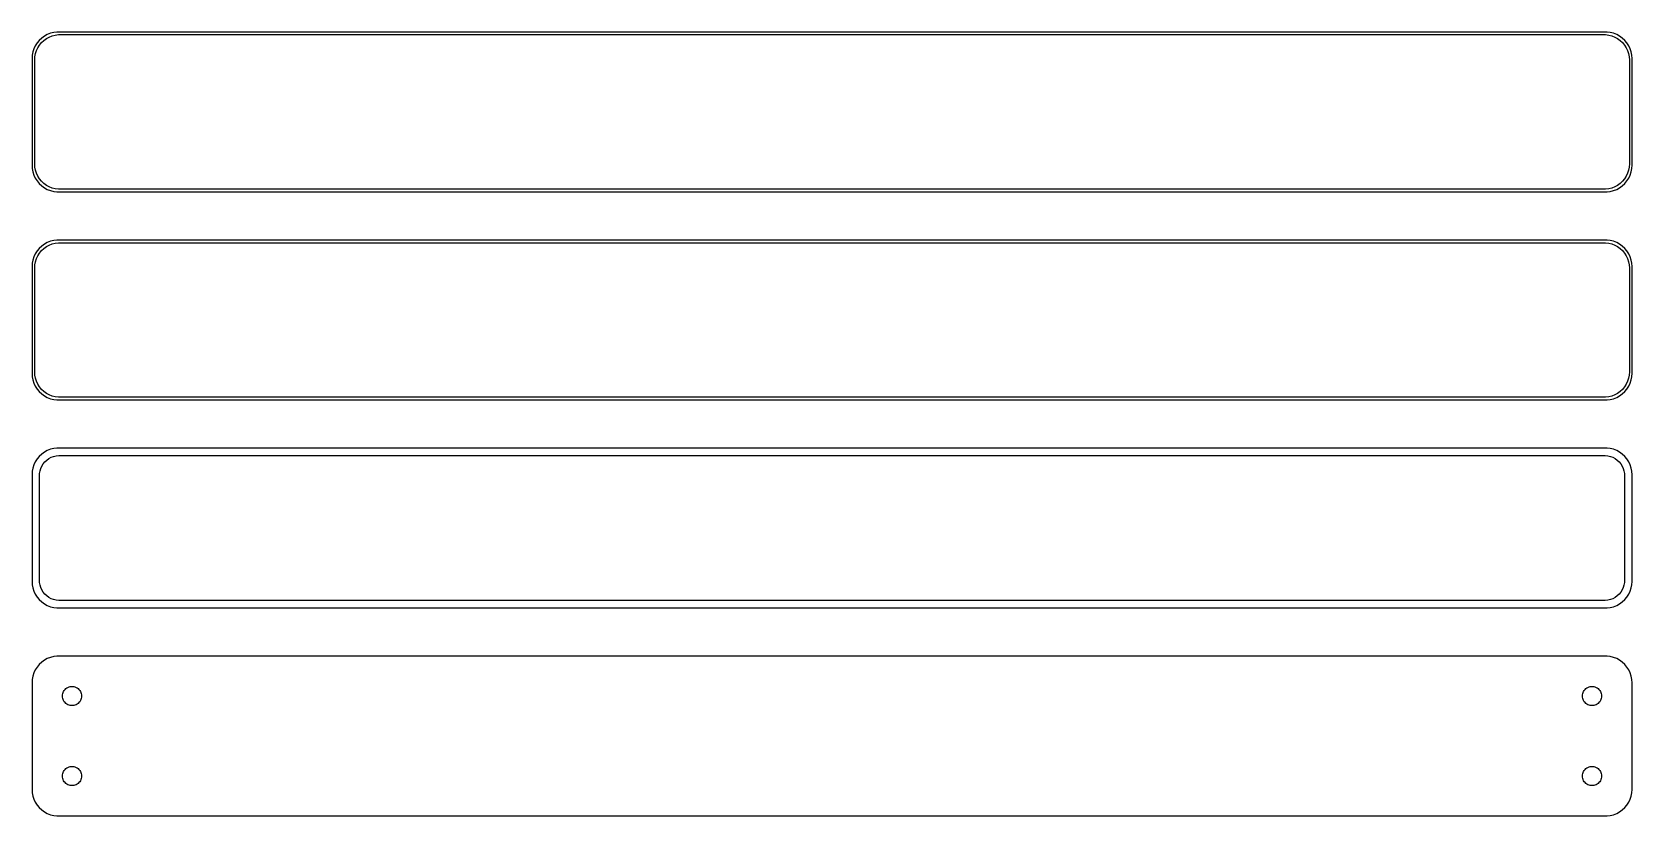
# Model space of a CAD drawing. Header units: metres. Extents: x -150 to 150, y 102 to 249.
import ezdxf

# ---------------------------------------------------------------- set-up
doc = ezdxf.new("R2010")
doc.units = ezdxf.units.M

msp = doc.modelspace()

# ---------------------------------------------------------------- linework, layer by layer
for p, q in [((-149.382, 246.409), (-149.649, 245.841)), ((-149.045, 246.939), (-149.382, 246.409)), ((-149.166, 245.499), (-148.912, 246.038)), ((-148.645, 247.423), (-149.045, 246.939)), ((-148.912, 246.038), (-148.593, 246.542)), ((-148.187, 247.853), (-148.645, 247.423)), ((-148.593, 246.542), (-148.213, 247.002)), ((-148.213, 247.002), (-147.778, 247.41)), ((-147.679, 248.222), (-148.187, 247.853)), ((-147.778, 247.41), (-147.295, 247.761)), ((-147.129, 248.524), (-147.679, 248.222)), ((-147.295, 247.761), (-146.772, 248.048)), ((-146.545, 248.755), (-147.129, 248.524)), ((-146.772, 248.048), (-146.218, 248.268)), ((-145.937, 248.911), (-146.545, 248.755)), ((-146.218, 248.268), (-145.64, 248.416)), ((-145.314, 248.99), (-145.937, 248.911)), ((-145.64, 248.416), (-145.048, 248.491)), ((145.314, 248.99), (-145.314, 248.99)), ((-145.048, 248.491), (145.048, 248.491)), ((145.048, 248.491), (145.64, 248.416)), ((145.937, 248.911), (145.314, 248.99)), ((145.64, 248.416), (146.218, 248.268)), ((146.545, 248.755), (145.937, 248.911)), ((146.218, 248.268), (146.772, 248.048)), ((147.129, 248.524), (146.545, 248.755)), ((146.772, 248.048), (147.295, 247.761)), ((147.679, 248.222), (147.129, 248.524)), ((147.295, 247.761), (147.778, 247.41)), ((148.187, 247.853), (147.679, 248.222)), ((147.778, 247.41), (148.213, 247.002)), ((148.645, 247.423), (148.187, 247.853)), ((148.213, 247.002), (148.593, 246.542)), ((148.593, 246.542), (148.912, 246.038)), ((149.045, 246.939), (148.645, 247.423)), ((148.912, 246.038), (149.166, 245.499)), ((149.382, 246.409), (149.045, 246.939)), ((149.649, 245.841), (149.382, 246.409)), ((-149.961, 244.627), (-150, 244)), ((-150, 244), (-150, 224)), ((-149.843, 245.243), (-149.961, 244.627)), ((-149.649, 245.841), (-149.843, 245.243)), ((-149.5, 243.75), (-149.463, 244.345)), ((-149.5, 224.25), (-149.5, 243.75)), ((-149.463, 244.345), (-149.351, 244.931)), ((-149.351, 244.931), (-149.166, 245.499)), ((149.166, 245.499), (149.351, 244.931)), ((149.351, 244.931), (149.463, 244.345)), ((149.463, 244.345), (149.5, 243.75)), ((149.5, 243.75), (149.5, 224.25)), ((149.843, 245.243), (149.649, 245.841)), ((149.961, 244.627), (149.843, 245.243)), ((150, 244), (149.961, 244.627)), ((150, 224), (150, 244)), ((-150, 224), (-149.961, 223.373)), ((-149.961, 223.373), (-149.843, 222.757)), ((-149.843, 222.757), (-149.649, 222.159)), ((-149.649, 222.159), (-149.382, 221.591)), ((-149.463, 223.655), (-149.5, 224.25)), ((-149.351, 223.069), (-149.463, 223.655)), ((-149.166, 222.501), (-149.351, 223.069)), ((-148.912, 221.962), (-149.166, 222.501)), ((149.166, 222.501), (148.912, 221.962)), ((149.351, 223.069), (149.166, 222.501)), ((149.463, 223.655), (149.351, 223.069)), ((149.382, 221.591), (149.649, 222.159)), ((149.5, 224.25), (149.463, 223.655)), ((149.649, 222.159), (149.843, 222.757)), ((149.843, 222.757), (149.961, 223.373)), ((149.961, 223.373), (150, 224)), ((-149.382, 221.591), (-149.045, 221.061)), ((-149.045, 221.061), (-148.645, 220.577)), ((-148.593, 221.458), (-148.912, 221.962)), ((-148.645, 220.577), (-148.187, 220.147)), ((-148.213, 220.998), (-148.593, 221.458)), ((-147.778, 220.59), (-148.213, 220.998)), ((-148.187, 220.147), (-147.679, 219.778)), ((-147.295, 220.239), (-147.778, 220.59)), ((-147.679, 219.778), (-147.129, 219.476)), ((-146.772, 219.952), (-147.295, 220.239)), ((-147.129, 219.476), (-146.545, 219.245)), ((-146.218, 219.732), (-146.772, 219.952)), ((-146.545, 219.245), (-145.937, 219.089)), ((-145.64, 219.584), (-146.218, 219.732)), ((-145.937, 219.089), (-145.314, 219.01)), ((-145.048, 219.509), (-145.64, 219.584)), ((-145.314, 219.01), (145.314, 219.01)), ((145.048, 219.509), (-145.048, 219.509)), ((145.64, 219.584), (145.048, 219.509)), ((145.314, 219.01), (145.937, 219.089)), ((146.218, 219.732), (145.64, 219.584)), ((145.937, 219.089), (146.545, 219.245)), ((146.772, 219.952), (146.218, 219.732)), ((146.545, 219.245), (147.129, 219.476)), ((147.295, 220.239), (146.772, 219.952)), ((147.129, 219.476), (147.679, 219.778)), ((147.778, 220.59), (147.295, 220.239)), ((147.679, 219.778), (148.187, 220.147)), ((148.213, 220.998), (147.778, 220.59)), ((148.187, 220.147), (148.645, 220.577)), ((148.593, 221.458), (148.213, 220.998)), ((148.912, 221.962), (148.593, 221.458)), ((148.645, 220.577), (149.045, 221.061)), ((149.045, 221.061), (149.382, 221.591)), ((-149.382, 207.409), (-149.649, 206.841)), ((-149.045, 207.939), (-149.382, 207.409)), ((-149.166, 206.499), (-148.912, 207.038)), ((-148.645, 208.423), (-149.045, 207.939)), ((-148.912, 207.038), (-148.593, 207.542)), ((-148.187, 208.853), (-148.645, 208.423)), ((-148.593, 207.542), (-148.213, 208.002)), ((-148.213, 208.002), (-147.778, 208.41)), ((-147.679, 209.222), (-148.187, 208.853)), ((-147.778, 208.41), (-147.295, 208.761)), ((-147.129, 209.524), (-147.679, 209.222)), ((-147.295, 208.761), (-146.772, 209.048)), ((-146.545, 209.755), (-147.129, 209.524)), ((-146.772, 209.048), (-146.218, 209.268)), ((-145.937, 209.911), (-146.545, 209.755)), ((-146.218, 209.268), (-145.64, 209.416)), ((-145.314, 209.99), (-145.937, 209.911)), ((-145.64, 209.416), (-145.048, 209.491)), ((145.314, 209.99), (-145.314, 209.99)), ((-145.048, 209.491), (145.048, 209.491)), ((145.048, 209.491), (145.64, 209.416)), ((145.937, 209.911), (145.314, 209.99)), ((145.64, 209.416), (146.218, 209.268)), ((146.545, 209.755), (145.937, 209.911)), ((146.218, 209.268), (146.772, 209.048)), ((147.129, 209.524), (146.545, 209.755)), ((146.772, 209.048), (147.295, 208.761)), ((147.679, 209.222), (147.129, 209.524)), ((147.295, 208.761), (147.778, 208.41)), ((148.187, 208.853), (147.679, 209.222)), ((147.778, 208.41), (148.213, 208.002)), ((148.645, 208.423), (148.187, 208.853)), ((148.213, 208.002), (148.593, 207.542)), ((148.593, 207.542), (148.912, 207.038)), ((149.045, 207.939), (148.645, 208.423)), ((148.912, 207.038), (149.166, 206.499)), ((149.382, 207.409), (149.045, 207.939)), ((149.649, 206.841), (149.382, 207.409)), ((-149.961, 205.627), (-150, 205)), ((-150, 205), (-150, 185)), ((-149.843, 206.243), (-149.961, 205.627)), ((-149.649, 206.841), (-149.843, 206.243)), ((-149.5, 204.75), (-149.463, 205.345)), ((-149.5, 185.25), (-149.5, 204.75)), ((-149.463, 205.345), (-149.351, 205.931)), ((-149.351, 205.931), (-149.166, 206.499)), ((149.166, 206.499), (149.351, 205.931)), ((149.351, 205.931), (149.463, 205.345)), ((149.463, 205.345), (149.5, 204.75)), ((149.5, 204.75), (149.5, 185.25)), ((149.843, 206.243), (149.649, 206.841)), ((149.961, 205.627), (149.843, 206.243)), ((150, 205), (149.961, 205.627)), ((150, 185), (150, 205)), ((-150, 185), (-149.961, 184.373)), ((-149.961, 184.373), (-149.843, 183.757)), ((-149.843, 183.757), (-149.649, 183.159)), ((-149.649, 183.159), (-149.382, 182.591)), ((-149.463, 184.655), (-149.5, 185.25)), ((-149.351, 184.069), (-149.463, 184.655)), ((-149.166, 183.501), (-149.351, 184.069)), ((-148.912, 182.962), (-149.166, 183.501)), ((149.166, 183.501), (148.912, 182.962)), ((149.351, 184.069), (149.166, 183.501)), ((149.463, 184.655), (149.351, 184.069)), ((149.382, 182.591), (149.649, 183.159)), ((149.5, 185.25), (149.463, 184.655)), ((149.649, 183.159), (149.843, 183.757)), ((149.843, 183.757), (149.961, 184.373)), ((149.961, 184.373), (150, 185)), ((-149.382, 182.591), (-149.045, 182.061)), ((-149.045, 182.061), (-148.645, 181.577)), ((-148.593, 182.458), (-148.912, 182.962)), ((-148.645, 181.577), (-148.187, 181.147)), ((-148.213, 181.998), (-148.593, 182.458)), ((-147.778, 181.59), (-148.213, 181.998)), ((-148.187, 181.147), (-147.679, 180.778)), ((-147.295, 181.239), (-147.778, 181.59)), ((-147.679, 180.778), (-147.129, 180.476)), ((-146.772, 180.952), (-147.295, 181.239)), ((-147.129, 180.476), (-146.545, 180.245)), ((-146.218, 180.732), (-146.772, 180.952)), ((-146.545, 180.245), (-145.937, 180.089)), ((-145.64, 180.584), (-146.218, 180.732)), ((-145.937, 180.089), (-145.314, 180.01)), ((-145.048, 180.509), (-145.64, 180.584)), ((-145.314, 180.01), (145.314, 180.01)), ((145.048, 180.509), (-145.048, 180.509)), ((145.64, 180.584), (145.048, 180.509)), ((145.314, 180.01), (145.937, 180.089)), ((146.218, 180.732), (145.64, 180.584)), ((145.937, 180.089), (146.545, 180.245)), ((146.772, 180.952), (146.218, 180.732)), ((146.545, 180.245), (147.129, 180.476)), ((147.295, 181.239), (146.772, 180.952)), ((147.129, 180.476), (147.679, 180.778)), ((147.778, 181.59), (147.295, 181.239)), ((147.679, 180.778), (148.187, 181.147)), ((148.213, 181.998), (147.778, 181.59)), ((148.187, 181.147), (148.645, 181.577)), ((148.593, 182.458), (148.213, 181.998)), ((148.912, 182.962), (148.593, 182.458)), ((148.645, 181.577), (149.045, 182.061)), ((149.045, 182.061), (149.382, 182.591)), ((-149.382, 168.409), (-149.649, 167.841)), ((-149.045, 168.939), (-149.382, 168.409)), ((-148.645, 169.423), (-149.045, 168.939)), ((-148.187, 169.853), (-148.645, 169.423)), ((-147.679, 170.222), (-148.187, 169.853)), ((-148.141, 167.614), (-147.88, 168.024)), ((-147.88, 168.024), (-147.571, 168.399)), ((-147.129, 170.524), (-147.679, 170.222)), ((-147.571, 168.399), (-147.216, 168.731)), ((-147.216, 168.731), (-146.823, 169.017)), ((-146.545, 170.755), (-147.129, 170.524)), ((-146.823, 169.017), (-146.398, 169.251)), ((-145.937, 170.911), (-146.545, 170.755)), ((-146.398, 169.251), (-145.946, 169.43)), ((-145.946, 169.43), (-145.475, 169.551)), ((-145.314, 170.99), (-145.937, 170.911)), ((-145.475, 169.551), (-144.993, 169.612)), ((145.314, 170.99), (-145.314, 170.99)), ((-144.993, 169.612), (144.993, 169.612)), ((144.993, 169.612), (145.475, 169.551)), ((145.937, 170.911), (145.314, 170.99)), ((145.475, 169.551), (145.946, 169.43)), ((146.545, 170.755), (145.937, 170.911)), ((145.946, 169.43), (146.398, 169.251)), ((146.398, 169.251), (146.823, 169.017)), ((147.129, 170.524), (146.545, 170.755)), ((146.823, 169.017), (147.216, 168.731)), ((147.679, 170.222), (147.129, 170.524)), ((147.216, 168.731), (147.571, 168.399)), ((147.571, 168.399), (147.88, 168.024)), ((148.187, 169.853), (147.679, 170.222)), ((147.88, 168.024), (148.141, 167.614)), ((148.645, 169.423), (148.187, 169.853)), ((149.045, 168.939), (148.645, 169.423)), ((149.382, 168.409), (149.045, 168.939)), ((149.649, 167.841), (149.382, 168.409)), ((-149.961, 166.627), (-150, 166)), ((-150, 166), (-150, 146)), ((-149.843, 167.243), (-149.961, 166.627)), ((-149.649, 167.841), (-149.843, 167.243)), ((-148.619, 165.75), (-148.589, 166.235)), ((-148.619, 146.25), (-148.619, 165.75)), ((-148.589, 166.235), (-148.498, 166.712)), ((-148.498, 166.712), (-148.348, 167.174)), ((-148.348, 167.174), (-148.141, 167.614)), ((148.141, 167.614), (148.348, 167.174)), ((148.348, 167.174), (148.498, 166.712)), ((148.498, 166.712), (148.589, 166.235)), ((148.589, 166.235), (148.619, 165.75)), ((148.619, 165.75), (148.619, 146.25)), ((149.843, 167.243), (149.649, 167.841)), ((149.961, 166.627), (149.843, 167.243)), ((150, 166), (149.961, 166.627)), ((150, 146), (150, 166)), ((-150, 146), (-149.961, 145.373)), ((-149.961, 145.373), (-149.843, 144.757)), ((-149.843, 144.757), (-149.649, 144.159)), ((-149.649, 144.159), (-149.382, 143.591)), ((-148.589, 145.765), (-148.619, 146.25)), ((-148.498, 145.288), (-148.589, 145.765)), ((-148.348, 144.826), (-148.498, 145.288)), ((-148.141, 144.386), (-148.348, 144.826)), ((-147.88, 143.976), (-148.141, 144.386)), ((148.141, 144.386), (147.88, 143.976)), ((148.348, 144.826), (148.141, 144.386)), ((148.498, 145.288), (148.348, 144.826)), ((148.589, 145.765), (148.498, 145.288)), ((148.619, 146.25), (148.589, 145.765)), ((149.382, 143.591), (149.649, 144.159)), ((149.649, 144.159), (149.843, 144.757)), ((149.843, 144.757), (149.961, 145.373)), ((149.961, 145.373), (150, 146)), ((-149.382, 143.591), (-149.045, 143.061)), ((-149.045, 143.061), (-148.645, 142.577)), ((-148.645, 142.577), (-148.187, 142.147)), ((-148.187, 142.147), (-147.679, 141.778)), ((-147.571, 143.601), (-147.88, 143.976)), ((-147.679, 141.778), (-147.129, 141.476)), ((-147.216, 143.269), (-147.571, 143.601)), ((-146.823, 142.983), (-147.216, 143.269)), ((-147.129, 141.476), (-146.545, 141.245)), ((-146.398, 142.749), (-146.823, 142.983)), ((-146.545, 141.245), (-145.937, 141.089)), ((-145.946, 142.57), (-146.398, 142.749)), ((-145.475, 142.449), (-145.946, 142.57)), ((-145.937, 141.089), (-145.314, 141.01)), ((-144.993, 142.388), (-145.475, 142.449)), ((-145.314, 141.01), (145.314, 141.01)), ((144.993, 142.388), (-144.993, 142.388)), ((145.475, 142.449), (144.993, 142.388)), ((145.314, 141.01), (145.937, 141.089)), ((145.946, 142.57), (145.475, 142.449)), ((145.937, 141.089), (146.545, 141.245)), ((146.398, 142.749), (145.946, 142.57)), ((146.823, 142.983), (146.398, 142.749)), ((146.545, 141.245), (147.129, 141.476)), ((147.216, 143.269), (146.823, 142.983)), ((147.129, 141.476), (147.679, 141.778)), ((147.571, 143.601), (147.216, 143.269)), ((147.88, 143.976), (147.571, 143.601)), ((147.679, 141.778), (148.187, 142.147)), ((148.187, 142.147), (148.645, 142.577)), ((148.645, 142.577), (149.045, 143.061)), ((149.045, 143.061), (149.382, 143.591)), ((-149.382, 129.409), (-149.649, 128.841)), ((-149.045, 129.939), (-149.382, 129.409)), ((-148.645, 130.423), (-149.045, 129.939)), ((-148.187, 130.853), (-148.645, 130.423)), ((-147.679, 131.222), (-148.187, 130.853)), ((-147.129, 131.524), (-147.679, 131.222)), ((-146.545, 131.755), (-147.129, 131.524)), ((-145.937, 131.911), (-146.545, 131.755)), ((-145.314, 131.99), (-145.937, 131.911)), ((145.314, 131.99), (-145.314, 131.99)), ((145.937, 131.911), (145.314, 131.99)), ((146.545, 131.755), (145.937, 131.911)), ((147.129, 131.524), (146.545, 131.755)), ((147.679, 131.222), (147.129, 131.524)), ((148.187, 130.853), (147.679, 131.222)), ((148.645, 130.423), (148.187, 130.853)), ((149.045, 129.939), (148.645, 130.423)), ((149.382, 129.409), (149.045, 129.939)), ((149.649, 128.841), (149.382, 129.409)), ((-149.961, 127.627), (-150, 127)), ((-150, 127), (-150, 107)), ((-149.843, 128.243), (-149.961, 127.627)), ((-149.649, 128.841), (-149.843, 128.243)), ((-143.647, 125.887), (-143.464, 126.02)), ((-143.464, 126.02), (-143.266, 126.129)), ((-143.266, 126.129), (-143.056, 126.212)), ((-143.056, 126.212), (-142.837, 126.268)), ((-142.837, 126.268), (-142.613, 126.296)), ((-142.613, 126.296), (-142.387, 126.296)), ((-142.387, 126.296), (-142.163, 126.268)), ((-142.163, 126.268), (-141.944, 126.212)), ((-141.944, 126.212), (-141.734, 126.129)), ((-141.734, 126.129), (-141.536, 126.02)), ((-141.536, 126.02), (-141.353, 125.887)), ((141.353, 125.887), (141.536, 126.02)), ((141.536, 126.02), (141.734, 126.129)), ((141.734, 126.129), (141.944, 126.212)), ((141.944, 126.212), (142.163, 126.268)), ((142.163, 126.268), (142.387, 126.296)), ((142.387, 126.296), (142.613, 126.296)), ((142.613, 126.296), (142.837, 126.268)), ((142.837, 126.268), (143.056, 126.212)), ((143.056, 126.212), (143.266, 126.129)), ((143.266, 126.129), (143.464, 126.02)), ((143.464, 126.02), (143.647, 125.887)), ((149.843, 128.243), (149.649, 128.841)), ((149.961, 127.627), (149.843, 128.243)), ((150, 127), (149.961, 127.627)), ((150, 107), (150, 127)), ((-144.3, 124.5), (-144.286, 124.726)), ((-144.286, 124.274), (-144.3, 124.5)), ((-144.286, 124.726), (-144.243, 124.948)), ((-144.243, 124.052), (-144.286, 124.274)), ((-144.243, 124.948), (-144.174, 125.163)), ((-144.174, 123.837), (-144.243, 124.052)), ((-144.174, 125.163), (-144.077, 125.367)), ((-144.077, 123.633), (-144.174, 123.837)), ((-144.077, 125.367), (-143.956, 125.558)), ((-143.956, 123.442), (-144.077, 123.633)), ((-143.956, 125.558), (-143.812, 125.732)), ((-143.812, 123.268), (-143.956, 123.442)), ((-143.812, 125.732), (-143.647, 125.887)), ((-143.647, 123.113), (-143.812, 123.268)), ((-143.464, 122.98), (-143.647, 123.113)), ((-141.353, 123.113), (-141.536, 122.98)), ((-141.353, 125.887), (-141.188, 125.732)), ((-141.188, 123.268), (-141.353, 123.113)), ((-141.188, 125.732), (-141.044, 125.558)), ((-141.044, 123.442), (-141.188, 123.268)), ((-141.044, 125.558), (-140.923, 125.367)), ((-140.923, 123.633), (-141.044, 123.442)), ((-140.923, 125.367), (-140.826, 125.163)), ((-140.826, 123.837), (-140.923, 123.633)), ((-140.826, 125.163), (-140.757, 124.948)), ((-140.757, 124.052), (-140.826, 123.837)), ((-140.757, 124.948), (-140.714, 124.726)), ((-140.714, 124.274), (-140.757, 124.052)), ((-140.714, 124.726), (-140.7, 124.5)), ((-140.7, 124.5), (-140.714, 124.274)), ((140.7, 124.5), (140.714, 124.726)), ((140.714, 124.274), (140.7, 124.5)), ((140.714, 124.726), (140.757, 124.948)), ((140.757, 124.052), (140.714, 124.274)), ((140.757, 124.948), (140.826, 125.163)), ((140.826, 123.837), (140.757, 124.052)), ((140.826, 125.163), (140.923, 125.367)), ((140.923, 123.633), (140.826, 123.837)), ((140.923, 125.367), (141.044, 125.558)), ((141.044, 123.442), (140.923, 123.633)), ((141.044, 125.558), (141.188, 125.732)), ((141.188, 123.268), (141.044, 123.442)), ((141.188, 125.732), (141.353, 125.887)), ((141.353, 123.113), (141.188, 123.268)), ((141.536, 122.98), (141.353, 123.113)), ((143.647, 123.113), (143.464, 122.98)), ((143.647, 125.887), (143.812, 125.732)), ((143.812, 123.268), (143.647, 123.113)), ((143.812, 125.732), (143.956, 125.558)), ((143.956, 123.442), (143.812, 123.268)), ((143.956, 125.558), (144.077, 125.367)), ((144.077, 123.633), (143.956, 123.442)), ((144.077, 125.367), (144.174, 125.163)), ((144.174, 123.837), (144.077, 123.633)), ((144.174, 125.163), (144.243, 124.948)), ((144.243, 124.052), (144.174, 123.837)), ((144.243, 124.948), (144.286, 124.726)), ((144.286, 124.274), (144.243, 124.052)), ((144.286, 124.726), (144.3, 124.5)), ((144.3, 124.5), (144.286, 124.274)), ((-143.266, 122.871), (-143.464, 122.98)), ((-143.056, 122.788), (-143.266, 122.871)), ((-142.837, 122.732), (-143.056, 122.788)), ((-142.613, 122.704), (-142.837, 122.732)), ((-142.387, 122.704), (-142.613, 122.704)), ((-142.163, 122.732), (-142.387, 122.704)), ((-141.944, 122.788), (-142.163, 122.732)), ((-141.734, 122.871), (-141.944, 122.788)), ((-141.536, 122.98), (-141.734, 122.871)), ((141.734, 122.871), (141.536, 122.98)), ((141.944, 122.788), (141.734, 122.871)), ((142.163, 122.732), (141.944, 122.788)), ((142.387, 122.704), (142.163, 122.732)), ((142.613, 122.704), (142.387, 122.704)), ((142.837, 122.732), (142.613, 122.704)), ((143.056, 122.788), (142.837, 122.732)), ((143.266, 122.871), (143.056, 122.788)), ((143.464, 122.98), (143.266, 122.871)), ((-143.647, 110.887), (-143.464, 111.02)), ((-143.464, 111.02), (-143.266, 111.129)), ((-143.266, 111.129), (-143.056, 111.212)), ((-143.056, 111.212), (-142.837, 111.268)), ((-142.837, 111.268), (-142.613, 111.296)), ((-142.613, 111.296), (-142.387, 111.296)), ((-142.387, 111.296), (-142.163, 111.268)), ((-142.163, 111.268), (-141.944, 111.212)), ((-141.944, 111.212), (-141.734, 111.129)), ((-141.734, 111.129), (-141.536, 111.02)), ((-141.536, 111.02), (-141.353, 110.887)), ((141.353, 110.887), (141.536, 111.02)), ((141.536, 111.02), (141.734, 111.129)), ((141.734, 111.129), (141.944, 111.212)), ((141.944, 111.212), (142.163, 111.268)), ((142.163, 111.268), (142.387, 111.296)), ((142.387, 111.296), (142.613, 111.296)), ((142.613, 111.296), (142.837, 111.268)), ((142.837, 111.268), (143.056, 111.212)), ((143.056, 111.212), (143.266, 111.129)), ((143.266, 111.129), (143.464, 111.02)), ((143.464, 111.02), (143.647, 110.887)), ((-144.3, 109.5), (-144.286, 109.726)), ((-144.286, 109.274), (-144.3, 109.5)), ((-144.286, 109.726), (-144.243, 109.948)), ((-144.243, 109.052), (-144.286, 109.274)), ((-144.243, 109.948), (-144.174, 110.163)), ((-144.174, 108.837), (-144.243, 109.052)), ((-144.174, 110.163), (-144.077, 110.367)), ((-144.077, 108.633), (-144.174, 108.837)), ((-144.077, 110.367), (-143.956, 110.558)), ((-143.956, 108.442), (-144.077, 108.633)), ((-143.956, 110.558), (-143.812, 110.732)), ((-143.812, 108.268), (-143.956, 108.442)), ((-143.812, 110.732), (-143.647, 110.887)), ((-143.647, 108.113), (-143.812, 108.268)), ((-143.464, 107.98), (-143.647, 108.113)), ((-141.353, 108.113), (-141.536, 107.98)), ((-141.353, 110.887), (-141.188, 110.732)), ((-141.188, 108.268), (-141.353, 108.113)), ((-141.188, 110.732), (-141.044, 110.558)), ((-141.044, 108.442), (-141.188, 108.268)), ((-141.044, 110.558), (-140.923, 110.367)), ((-140.923, 108.633), (-141.044, 108.442)), ((-140.923, 110.367), (-140.826, 110.163)), ((-140.826, 108.837), (-140.923, 108.633)), ((-140.826, 110.163), (-140.757, 109.948)), ((-140.757, 109.052), (-140.826, 108.837)), ((-140.757, 109.948), (-140.714, 109.726)), ((-140.714, 109.274), (-140.757, 109.052)), ((-140.714, 109.726), (-140.7, 109.5)), ((-140.7, 109.5), (-140.714, 109.274)), ((140.7, 109.5), (140.714, 109.726)), ((140.714, 109.274), (140.7, 109.5)), ((140.714, 109.726), (140.757, 109.948)), ((140.757, 109.052), (140.714, 109.274)), ((140.757, 109.948), (140.826, 110.163)), ((140.826, 108.837), (140.757, 109.052)), ((140.826, 110.163), (140.923, 110.367)), ((140.923, 108.633), (140.826, 108.837)), ((140.923, 110.367), (141.044, 110.558)), ((141.044, 108.442), (140.923, 108.633)), ((141.044, 110.558), (141.188, 110.732)), ((141.188, 108.268), (141.044, 108.442)), ((141.188, 110.732), (141.353, 110.887)), ((141.353, 108.113), (141.188, 108.268)), ((141.536, 107.98), (141.353, 108.113)), ((143.647, 108.113), (143.464, 107.98)), ((143.647, 110.887), (143.812, 110.732)), ((143.812, 108.268), (143.647, 108.113)), ((143.812, 110.732), (143.956, 110.558)), ((143.956, 108.442), (143.812, 108.268)), ((143.956, 110.558), (144.077, 110.367)), ((144.077, 108.633), (143.956, 108.442)), ((144.077, 110.367), (144.174, 110.163)), ((144.174, 108.837), (144.077, 108.633)), ((144.174, 110.163), (144.243, 109.948)), ((144.243, 109.052), (144.174, 108.837)), ((144.243, 109.948), (144.286, 109.726)), ((144.286, 109.274), (144.243, 109.052)), ((144.286, 109.726), (144.3, 109.5)), ((144.3, 109.5), (144.286, 109.274)), ((-150, 107), (-149.961, 106.373)), ((-149.961, 106.373), (-149.843, 105.757)), ((-149.843, 105.757), (-149.649, 105.159)), ((-149.649, 105.159), (-149.382, 104.591)), ((-143.266, 107.871), (-143.464, 107.98)), ((-143.056, 107.788), (-143.266, 107.871)), ((-142.837, 107.732), (-143.056, 107.788)), ((-142.613, 107.704), (-142.837, 107.732)), ((-142.387, 107.704), (-142.613, 107.704)), ((-142.163, 107.732), (-142.387, 107.704)), ((-141.944, 107.788), (-142.163, 107.732)), ((-141.734, 107.871), (-141.944, 107.788)), ((-141.536, 107.98), (-141.734, 107.871)), ((141.734, 107.871), (141.536, 107.98)), ((141.944, 107.788), (141.734, 107.871)), ((142.163, 107.732), (141.944, 107.788)), ((142.387, 107.704), (142.163, 107.732)), ((142.613, 107.704), (142.387, 107.704)), ((142.837, 107.732), (142.613, 107.704)), ((143.056, 107.788), (142.837, 107.732)), ((143.266, 107.871), (143.056, 107.788)), ((143.464, 107.98), (143.266, 107.871)), ((149.382, 104.591), (149.649, 105.159)), ((149.649, 105.159), (149.843, 105.757)), ((149.843, 105.757), (149.961, 106.373)), ((149.961, 106.373), (150, 107)), ((-149.382, 104.591), (-149.045, 104.061)), ((-149.045, 104.061), (-148.645, 103.577)), ((-148.645, 103.577), (-148.187, 103.147)), ((-148.187, 103.147), (-147.679, 102.778)), ((-147.679, 102.778), (-147.129, 102.476)), ((-147.129, 102.476), (-146.545, 102.245)), ((-146.545, 102.245), (-145.937, 102.089)), ((-145.937, 102.089), (-145.314, 102.01)), ((-145.314, 102.01), (145.314, 102.01)), ((145.314, 102.01), (145.937, 102.089)), ((145.937, 102.089), (146.545, 102.245)), ((146.545, 102.245), (147.129, 102.476)), ((147.129, 102.476), (147.679, 102.778)), ((147.679, 102.778), (148.187, 103.147)), ((148.187, 103.147), (148.645, 103.577)), ((148.645, 103.577), (149.045, 104.061)), ((149.045, 104.061), (149.382, 104.591))]:
    msp.add_line(p, q)

doc.saveas('drawing.dxf')
